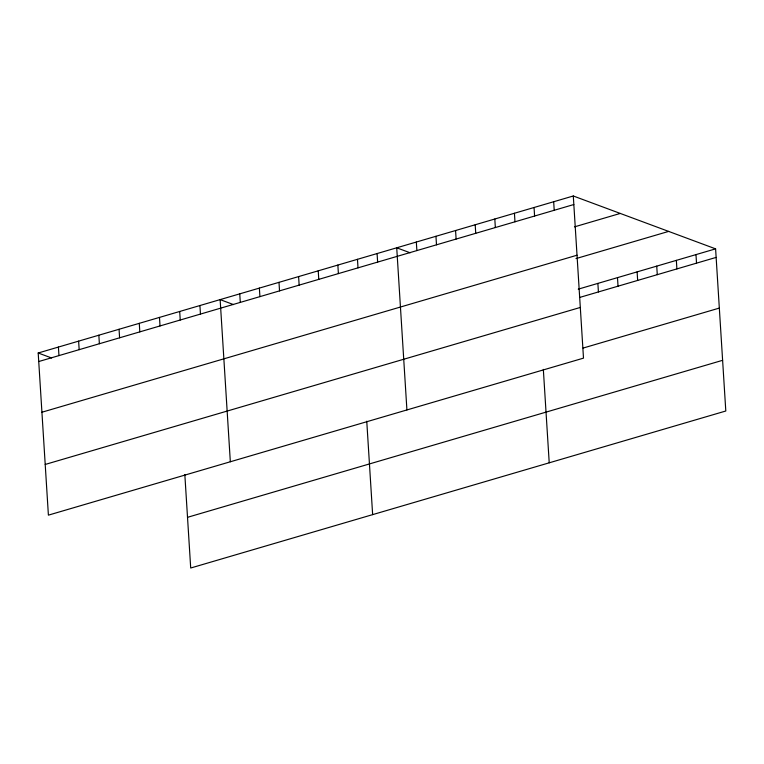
<?xml version="1.0" encoding="UTF-8"?>
<svg xmlns="http://www.w3.org/2000/svg" width="764" height="764" viewBox="0 0 764 764"><rect width="100%" height="100%" fill="white"/><g stroke="black" fill="none" stroke-linecap="round" stroke-linejoin="round"><path stroke-width="1.15" d="M573.296 195.985L583.495 358.135L48.399 515.146L38.2 352.997L573.296 195.985L715.601 248.854L725.8 411.003L190.704 568.015L184.831 474.597M38.735 361.534L573.831 204.523M574.471 226.87L620.253 213.433M41.924 412.226L577.021 255.214M575.989 258.595L668.643 231.406M578.252 289.155L715.601 248.854M579.886 297.377L716.135 257.401M45.21 464.455L580.306 307.443M583.075 348.069L719.325 308.083M187.514 517.323L722.61 360.312M410.134 252.788L396.717 247.803L406.916 409.943M233.545 304.597L220.137 299.612L230.336 461.762M38.2 352.997L51.618 357.982M695.975 254.613L696.52 263.15M676.36 260.371L676.894 268.909M656.734 266.13L657.279 274.668M637.119 271.888L637.654 280.426M617.493 277.638L618.038 286.185M597.878 283.396L598.413 291.943M553.68 201.744L554.215 210.281M534.055 207.502L534.59 216.04M543.338 369.394L549.221 462.822M514.439 213.261L514.974 221.799M494.814 219.01L495.349 227.557M475.198 224.769L475.733 233.316M455.573 230.527L456.108 239.065M435.957 236.286L436.492 244.824M416.332 242.045L416.877 250.582M377.091 253.552L377.636 262.1M357.476 259.311L358.01 267.858M366.758 421.212L372.641 514.63M337.85 265.07L338.395 273.608M318.235 270.828L318.769 279.366M298.609 276.587L299.154 285.125M278.994 282.346L279.528 290.883M259.368 288.095L259.913 296.642M239.753 293.853L240.288 302.401M199.92 305.543L200.454 314.08M179.702 311.473L180.237 320.021M159.485 317.404L160.029 325.951M139.277 323.334L139.812 331.882M119.06 329.274L119.595 337.812M98.843 335.205L99.377 343.743M78.625 341.136L79.169 349.673M58.417 347.066L58.952 355.604"/></g></svg>
